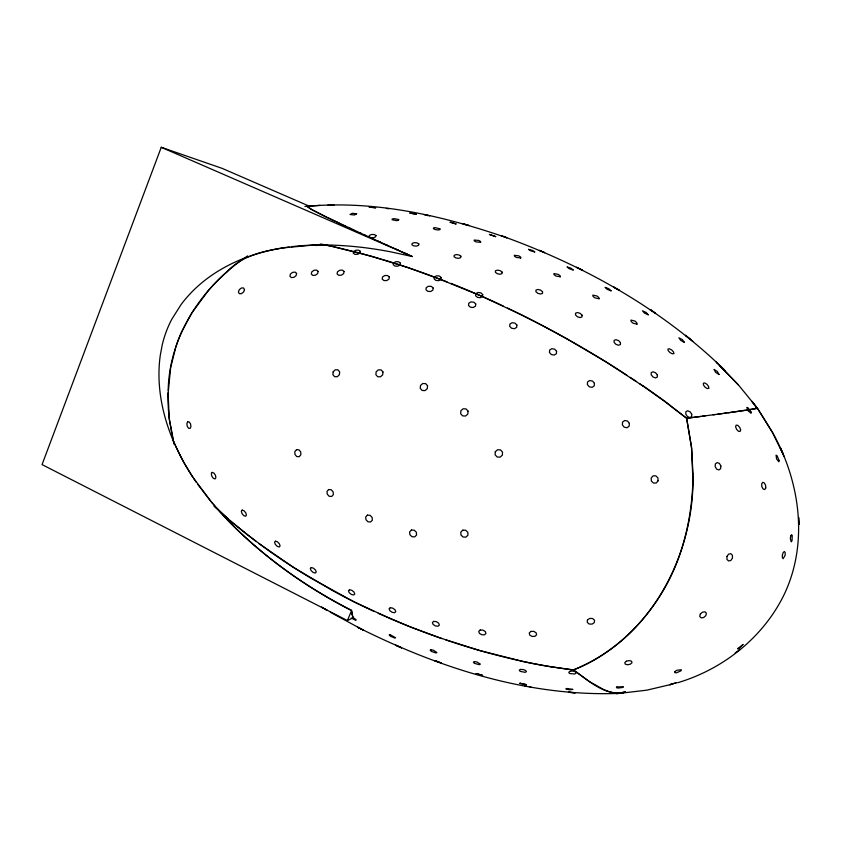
<?xml version="1.0" encoding="UTF-8"?>
<svg xmlns="http://www.w3.org/2000/svg" width="841" height="841" viewBox="0 0 841 841"><rect width="100%" height="100%" fill="white"/><g stroke="black" fill="none" stroke-linecap="round" stroke-linejoin="round"><path stroke-width="1.26" d="M168.095 392.873L169.23 418.482L174.119 444.3M168.179 390.424C169.209 335.475 202.734 285.604 247.685 255.895M320.2 205.362L307.995 206.234C376.684 200.137 445.162 216.211 509.614 238.76C585.515 266.954 657.736 307.312 717.079 362.828L716.364 362.156L738.598 385.115L757.415 408.211L748.501 409.872M310.129 206.55L222.192 168.389L161.262 147.291L42.05 464.6L347.396 620.542L353.041 617.83L352.663 616.485M347.396 620.542L351.58 610.587C305.725 587.029 263.023 556.763 227.165 519.612M739.649 649.82L735.181 652.879M625.546 691.722C605.962 697.588 588.364 680.222 573.383 669.92L552.316 666.945M625.378 691.817L619.649 693.362C529.042 696.958 440.295 668.395 359.98 628.385L357.593 627.239L363.512 630.266L330.397 612.216M423.822 214.539L429.74 215.885M677.573 682.766C723.271 669.173 763.565 637.257 784.401 594.03C808.706 542.424 799.938 480.905 772.448 432.379L757.415 408.211L755.733 408.158L757.415 408.211L772.448 432.379L784.222 456.684M248.862 256.505C225.567 264.778 203.774 278.14 187.375 296.799A124.457 115.112 87.5 0 0 181.12 304.495L171.806 319.223A102.812 94.739 88.3 0 0 162.166 345.199L160.305 355.175A122.502 113.314 88.1 0 0 159.023 370.387C158.308 396.164 164.668 421.74 175.159 445.162M249.766 256.19L258.87 253.257A224.263 209.178 80.7 0 1 282.818 247.895M672.159 684.175L646.897 690.146L619.733 693.352L614.918 693.079A196.899 48.326 54.9 0 1 603.46 689.441L589.52 681.683L573.383 669.92C529.893 664.653 487.191 653.899 445.741 639.896M282.818 247.895L312.999 245.099M747.649 410.009L745.83 410.282M728.064 412.794L756.038 408.621A161.819 1.766 -6.8 0 0 757.405 408.2M743.875 410.566L744.863 410.419M304.905 206.508L307.217 206.192M723.765 413.373L726.656 412.984M729.336 412.616L713.157 414.802M289.315 246.949C267.144 250.408 243.123 254.213 227.175 271.675A186.376 179.112 -32.4 0 0 207.969 291.039L191.832 312.894L181.614 331.932A147.186 142.486 -27.1 0 0 175.811 346.976L170.649 367.696L168.063 394.019A186.576 179.795 -34.4 0 0 169.44 420.174L173.183 440.621L178.975 453.225M717.783 414.182L722.293 413.572M702.193 416.263L705.315 415.843M715.344 414.508L686.624 418.261L669.478 404.994M700.669 416.463L689.746 417.872M688.621 418.019L686.624 418.261L664.274 401.125L639.486 383.591M291.417 246.697C315.018 243.932 338.923 244.668 362.482 247.433A448.095 410.576 65.9 0 1 390.539 251.806L412.321 256.537L404.09 252.857M618.997 693.341L616.19 693.573L623.065 693.121M620.237 693.352L622.487 693.184M314.135 245.067L315.259 245.036M316.395 245.015L317.53 244.994M318.665 244.973L325.467 244.973L331.186 246.171L371.68 256.316L408.116 267.659L447.013 281.819M529.399 686.729L530.839 686.845L530.324 686.571M386.387 208.4L388.868 208.768M308.71 206.371L307.039 206.276L310.466 208.873L321.661 214.739M425.399 215.002L427.848 215.559M520.905 660.952L479.633 650.513L439.338 637.699A535.37 362.776 12.5 0 1 390.739 618.829L353.609 601.609L309.909 577.578A536.001 363.323 12.6 0 1 269.519 551.233L247.002 534.487L229.877 520.463M524.721 685.814L526.865 686.309M503.317 236.447C496.127 234.05 512.106 239.527 504.905 237.13M441.788 638.55L409.945 626.745L378.229 613.331M450.986 283.385L458.986 286.602A482.923 234.828 32.3 0 1 499.354 304.232L503.402 306.135M541.331 251.196C534.046 248.137 550.046 254.886 542.75 251.816M161.262 147.291L412.321 256.537M407.275 254.276L373.099 238.876M396.016 249.241L398.687 250.439M385.567 244.531L388.143 245.698M377.998 241.104L380.489 242.24M369.104 237.057L374.066 239.317M369.662 237.309L356.836 231.433M364.405 234.912L365.961 235.627M359.822 232.81L361.336 233.504M357.047 231.527L324.962 216.379M352.463 229.414L353.903 230.077M374.308 611.544L370.408 609.736A497.115 342.55 12.2 0 1 332.405 590.498L293.667 567.486L259.102 543.685M348.248 227.459L351.044 228.752M344.211 225.567L345.535 226.187M341.614 224.347L342.907 224.957M340.342 223.748L336.631 221.992M335.433 221.425L330.839 219.228M507.438 308.048C548.689 327.822 588.711 350.203 626.997 375.265M329.746 218.702L327.612 217.672M326.707 217.23L312.526 210.029L307.018 206.392M324.111 215.958L322.46 215.138M580.143 269.025L582.498 270.245L576.548 267.28L578.902 268.489M321.546 606.992L323.596 608.19M615.948 288.421L613.573 286.96L619.397 290.334L617.021 288.873M325.11 609.147L327.16 610.356L322.902 607.812M351.307 618.051L355.627 620.248L356.269 619.922L352.852 617.241M314.292 244.542L315.838 245.53L318.497 245.299L320.694 243.985L334.077 246.791L360.484 253.236L387.627 261.046A518.708 247.328 32.1 0 1 434.135 276.899L481.756 296.253L520.19 314.25A518.119 246.96 32.2 0 1 568.106 339.554L605.93 361.84L642.797 385.861M630.193 377.367L636.437 381.53M256.19 541.53L232.799 522.934L214.077 506.314M738.324 384.884L716.364 362.156M228.3 519.107L216.232 507.68M691.68 340.374L692.9 341.467M225.556 517.93L210.786 501.289L197.593 484.153M219.27 511.107L227.932 520.411A429.604 409.304 -67.9 0 0 249.325 540.963A538.986 509.162 -57.9 0 0 351.664 610.387M214.728 505.956L215.485 506.818M213.246 504.211L213.982 505.084M211.764 502.455L212.5 503.339M211.028 501.583L192.578 476.815M196.342 482.377L193.893 478.802M192.694 476.994L183.685 462.151L175.569 446.066M179.417 454.108L179.858 454.992M353.041 617.83L352.253 614.708M352.621 616.316L351.832 612.416M352.19 614.424L351.643 611.092M351.801 612.227L351.685 611.418M642.913 385.735A404.878 206.329 32 0 1 669.604 404.878M552.306 667.05A413.394 296.148 12.7 0 1 520.884 661.058M743.991 410.555A199.254 2.166 -6.8 0 1 729.515 412.595M192.578 476.805A228.079 214.918 -88.2 0 1 179.858 454.992M307.112 206.434A99.164 3.259 22.8 0 1 308.941 206.413M751.055 412.027L751.055 413.257L748.07 410.829L746.85 407.37L748.08 407.864L751.055 412.027M692.963 473.567C695.055 554.377 650.703 639.307 573.383 669.92C590.151 663.36 605.646 653.793 619.491 642.314A194.366 145.062 -76.3 0 0 635.47 627.354C647.948 614.214 658.65 599.412 667.239 583.444A155.038 117.803 -77.2 0 0 677.373 561.241C684.248 543.212 688.705 524.311 691.081 505.178A194.082 144.526 -77 0 0 692.889 480.705L691.691 448.716L686.624 418.261L691.47 446.624L692.963 473.567M726.939 556.469L726.929 559.297L728.537 560.958L730.808 560.495L732.427 558.172L732.448 555.344L730.85 553.683L728.569 554.145L726.939 556.469M620.458 342.613L620.427 344.526L618.555 345.241L615.938 344.337L614.098 342.329L614.13 340.405L616.001 339.701L618.619 340.616L620.458 342.613M582.035 315.165L582.004 316.91L580.09 317.572L577.399 316.763L575.528 314.944L575.57 313.199L577.494 312.547L580.164 313.357L582.035 315.165M782.403 554.955L782.361 557.551L783.15 558.718L785.147 555.27L785.2 552.684L784.411 551.517L783.255 552.453L782.403 554.955M657.347 374.97L657.305 377.104L655.475 377.914L652.931 376.926L651.165 374.718L651.218 372.595L653.047 371.785L655.581 372.773L657.347 374.97M798.635 517.509L798.918 524.511L798.635 517.509M542.54 291.764L542.487 293.372L540.511 294.014L537.788 293.309L535.906 291.68L535.969 290.082L537.946 289.451L540.658 290.145L542.54 291.764M691.722 414.214L691.628 416.589L689.841 417.556L687.412 416.526L685.783 414.119L685.888 411.743L687.675 410.786L690.093 411.817L691.722 414.214M495.275 451.796L495.128 454.792L497.147 457.01L500.153 457.147L502.371 455.118L502.519 452.111L500.49 449.893L497.494 449.767L495.275 451.796M439.927 228.91L439.875 229.698L437.961 229.961L435.291 229.551L433.441 228.699L433.504 227.911L435.428 227.648L439.927 228.91M468.027 411.102L467.838 414.045L465.599 416.022L462.624 415.885L460.668 413.709L460.868 410.765L463.097 408.789L466.072 408.926L468.027 411.102M502.14 272.116L502.035 273.598L500.017 274.261L497.262 273.703L495.391 272.263L495.496 270.781L497.515 270.129L500.258 270.676L502.14 272.116M594.429 383.296L594.24 385.893L592.096 387.344L589.247 386.786L587.365 384.558L587.554 381.961L589.709 380.521L592.548 381.068L594.429 383.296M629.362 423.37L629.163 426.145L627.029 427.743L624.211 427.207L622.361 424.873L622.571 422.087L624.705 420.5L627.512 421.026L629.362 423.37M427.533 385.735L427.302 388.616L425.083 390.592L422.171 390.487L420.269 388.374L420.5 385.493L422.718 383.528L425.63 383.622L427.533 385.735M556.574 351.275L556.385 353.704L554.208 355.07L551.339 354.566L549.446 352.474L549.646 350.045L551.822 348.689L554.682 349.194L556.574 351.275M333.141 371.827L332.899 374.676L334.623 376.694L337.325 376.705L339.407 374.697L339.648 371.848L337.914 369.83L335.223 369.819L333.141 371.827M382.96 371.943L382.708 374.802L380.531 376.779L377.704 376.736L375.895 374.687L376.148 371.838L378.313 369.861L381.141 369.903L382.96 371.943M587.438 619.996L587.228 622.319L589.163 624.022L592.096 624.117L594.324 622.55L594.545 620.227L592.611 618.513L589.667 618.419L587.438 619.996M720.874 465.977L720.632 468.689L718.855 469.982L716.585 469.099L715.155 466.566L715.397 463.854L717.184 462.571L719.454 463.454L720.874 465.977M516.889 325.068L516.668 327.359L514.482 328.684L511.591 328.253L509.709 326.329L509.93 324.027L512.127 322.713L515.007 323.144L516.889 325.068M460.868 256.221L460.71 257.619L458.639 258.334L455.875 257.935L454.024 256.673L454.193 255.275L456.264 254.571L459.018 254.96L460.868 256.221M482.692 294.539L482.471 296.558L480.285 297.725L477.425 297.357L475.564 295.664L475.796 293.646L477.982 292.489L480.831 292.857L482.692 294.539M475.733 303.979L475.48 306.177L473.262 307.501L470.371 307.186L468.511 305.42L468.773 303.233L471.002 301.908L473.872 302.213L475.733 303.979M433.178 288.021L432.873 290.134L430.634 291.512L427.764 291.333L425.966 289.714L426.271 287.601L428.511 286.234L431.37 286.403L433.178 288.021M441.241 277.551L440.968 279.464L438.76 280.663L435.911 280.431L434.103 278.918L434.387 276.994L436.595 275.806L439.433 276.027L441.241 277.551M674.881 671.56L674.724 672.611L676.49 672.8L681.115 670.75L681.284 669.709L676.868 670.277L674.881 671.56M790.74 535.948L790.33 538.597L791.265 541.856L792.054 540.563L792.243 535.486L791.528 534.666L790.74 535.948M418.818 243.964L418.597 245.309L416.474 246.108L413.709 245.887L411.922 244.773L412.153 243.427L414.266 242.639L417.031 242.86L418.818 243.964M779.081 460.511L778.861 461.825L776.579 458.955L776.085 455.139L777.116 455.79L779.081 460.511M398.666 219.543L398.539 220.279L396.563 220.647L392.095 219.732L392.232 218.996L394.219 218.639L398.666 219.543M389.33 277.036L388.973 279.128L386.723 280.579L383.916 280.547L382.192 279.044L382.56 276.962L384.8 275.512L387.606 275.543L389.33 277.036M400.369 263.138L400.043 264.957L397.814 266.187L395.007 266.103L393.262 264.747L393.609 262.918L395.817 261.698L398.623 261.782L400.369 263.138M738.02 648.39L737.872 649.094L739.271 648.432L743.139 644.427L738.02 648.39M344.064 271.517L343.633 273.619L341.404 275.186L338.681 275.301L337.062 273.903L337.504 271.801L339.732 270.245L342.445 270.119L344.064 271.517M318.129 271.433L317.667 273.567L315.459 275.217L312.82 275.417L311.286 274.05L311.759 271.927L313.956 270.276L316.594 270.077L318.129 271.433M360.274 251.322L359.885 253.046L357.667 254.308L354.923 254.371L353.262 253.194L353.662 251.47L355.88 250.208L358.613 250.145L360.274 251.322M296.6 273.441L296.106 275.617L293.94 277.341L291.375 277.604L289.914 276.258L290.418 274.092L292.584 272.368L295.138 272.095L296.6 273.441M375.959 235.491L375.654 236.815L373.499 237.73L370.765 237.688L369.052 236.731L369.367 235.406L371.522 234.502L374.245 234.534L375.959 235.491M700.301 614.088L699.744 616.464L701.142 617.883L703.654 617.536L705.83 615.612L706.387 613.247L705 611.806L702.477 612.164L700.301 614.088M356.637 213.803L354.387 215.012L350.024 214.497L352.284 213.299L356.637 213.803M740.648 429.888L740.08 431.475L738.366 431.202L736.506 429.225L735.602 426.702L736.169 425.125L737.883 425.399L739.733 427.375L740.648 429.888M244.5 289.63L243.606 292.006L241.451 293.677L239.296 293.688L238.402 292.016L239.296 289.651L241.451 287.979L243.606 287.969L244.5 289.63M187.617 421.877L186.86 423.748L187.291 426.419L188.657 428.332L190.171 428.363L190.939 426.482L190.508 423.811L189.13 421.898L187.617 421.877M616.863 686.939L616.4 687.654L617.988 688.075L622.96 687.412L623.433 686.708L616.863 686.939M212.184 472.4L211.322 473.693L211.795 476.132L213.33 478.298L215.023 478.928L215.895 477.635L215.422 475.186L213.887 473.02L212.184 472.4M765.752 488.011L764.721 489.546L763.092 488.978L761.83 486.624L761.683 483.88L762.724 482.356L764.343 482.934L765.594 485.278L765.752 488.011M242.176 510.109L241.325 511.254L241.966 513.525L243.722 515.607L245.561 516.279L246.424 515.144L245.793 512.863L244.027 510.781L242.176 510.109M658.093 480.81L656.285 482.986L653.499 483.081L651.376 481.041L651.165 478.066L652.984 475.89L655.77 475.806L657.883 477.846L658.093 480.81M275.449 541.173L274.555 542.224L275.291 544.358L277.215 546.324L279.212 546.986L280.106 545.946L279.38 543.812L277.446 541.825L275.449 541.173M296.526 449.651L294.855 451.543L294.928 454.392L296.705 456.537L299.154 456.716L300.826 454.834L300.752 451.974L298.975 449.83L296.526 449.651M328.684 489.536L327.033 491.354L327.223 494.14L329.146 496.264L331.68 496.484L333.33 494.676L333.141 491.88L331.217 489.746L328.684 489.536M367.422 515.123L365.709 516.931L365.94 519.685L367.969 521.777L370.618 521.977L372.342 520.169L372.111 517.415L370.072 515.323L367.422 515.123M311.265 567.549L310.308 568.558L311.086 570.587L313.146 572.448L315.291 573.057L316.258 572.059L315.48 570.019L313.409 568.159L311.265 567.549M411.459 530.04L409.641 531.89L409.851 534.655L411.964 536.716L414.739 536.863L416.558 535.013L416.358 532.248L414.245 530.187L411.459 530.04M462.781 530.166L460.805 532.122L460.931 534.96L463.065 537.021L465.977 537.105L467.953 535.16L467.838 532.321L465.693 530.25L462.781 530.166M349.499 589.772L348.437 590.792L349.236 592.737L351.412 594.471L353.704 594.997L354.765 593.988L353.977 592.043L351.79 590.287L349.499 589.772M390.277 607.728L389.099 608.8L389.877 610.692L392.137 612.322L394.587 612.711L395.775 611.659L394.997 609.746L392.726 608.127L390.277 607.728M530.902 631.444L529.231 632.968L529.714 635.039L532.059 636.437L534.908 636.353L536.59 634.839L536.116 632.768L533.762 631.36L530.902 631.444M626.408 661.184L624.779 662.655L625.262 664.148L627.586 664.768L630.382 664.169L632.012 662.697L631.538 661.215L629.215 660.584L626.408 661.184M433.725 621.373L432.4 622.529L433.115 624.432L435.449 625.956L438.035 626.219L439.359 625.063L438.645 623.16L436.311 621.625L433.725 621.373M480.222 630.025L478.739 631.328L479.359 633.284L481.725 634.724L484.448 634.829L485.93 633.525L485.32 631.58L482.955 630.13L480.222 630.025M570.156 671.255L568.768 672.274L569.536 673.504L574.718 674.019L576.117 673.01L575.36 671.77L572.889 671.044L570.156 671.255M670.245 684.448L669.762 684.795L676.406 682.755L670.245 684.448M520.453 669.447L519.254 670.203L520.169 671.36L525.247 672.348L526.445 671.591L525.551 670.424L523.06 669.541L520.453 669.447M474.419 661.636L473.388 662.214L474.398 663.349L479.317 664.695L480.358 664.117L476.889 661.951L474.419 661.636M431.055 649.736L430.171 650.198L431.254 651.333L435.995 652.984L436.889 652.532L433.399 650.23L431.055 649.736M389.909 634.598L389.162 634.976L390.287 636.153L394.828 638.077L395.585 637.709L389.909 634.598M566.823 688.495L565.793 688.863L569.378 689.767L572.921 689.42L566.823 688.495M708.721 388.311L707.26 388.595L705.073 387.217L703.454 384.989L703.36 383.233L704.821 382.96L706.997 384.337L708.616 386.555L708.721 388.311M520.348 683.218L519.475 683.386L526.413 684.658L520.348 683.218M673.757 353.577L672.222 353.777L669.888 352.516L668.132 350.539L667.975 349.015L669.52 348.836L671.843 350.087L673.599 352.053L673.757 353.577M334.024 205.299L327.769 205.351L334.024 205.299M480.6 242.313L476.09 241.924L474.208 240.904L474.208 240.053L478.708 240.442L480.579 241.451L480.6 242.313M636.984 324.142L632.937 323.154L631.097 321.399L630.939 320.064L634.976 321.052L636.816 322.807L636.984 324.142M520.726 257.987L516.321 257.399L514.419 256.211L514.356 255.275L518.76 255.864L520.653 257.052L520.726 257.987M599.023 298.744L594.839 297.861L592.968 296.305L592.821 295.117L597.005 296.011L598.876 297.556L599.023 298.744M560.232 276.784L555.922 276.027L554.03 274.65L553.914 273.609L558.214 274.366L560.106 275.732L560.232 276.784M476.721 673.567L475.985 673.599L482.692 675.428L476.721 673.567M462.949 223.748L468.805 225.483L462.949 223.748M375.622 207.78L369.304 207.117L375.622 207.78M569.914 692.332L568.474 692.29L575.265 692.889L569.914 692.332M416.263 214.276L409.935 213.036L416.263 214.276M435.302 660.732L434.702 660.679L441.157 662.95L435.302 660.732M451.68 222.423L449.956 222.276L456.221 224.021L451.68 222.423M495.696 236.626L489.451 234.429L495.696 236.626M534.687 251.943L530.618 250.807L528.484 249.314L532.542 250.45L534.687 251.943M573.173 269.982L569.22 268.678L567.044 266.912L570.976 268.216L573.173 269.982M611.071 290.828L607.265 289.388L605.068 287.338L608.863 288.778L611.071 290.828M395.775 645.257L401.483 647.812L395.775 645.257M648.222 314.786L644.5 313.125L642.44 310.802L646.161 312.463L648.222 314.786M684.374 342.35L680.821 340.489L678.887 337.84L682.45 339.69L684.374 342.35M719.013 374.497L715.67 372.405L713.988 369.367L717.32 371.47L719.013 374.497M651.123 310.182L649.967 309.499L655.612 313.325L651.123 310.182M690.892 339.711L685.52 335.38L690.892 339.711M724.753 370.366L719.801 365.457L724.753 370.366M756.248 407.107L752.054 401.483L756.248 407.107M783.202 454.151L780.332 447.717L783.202 454.151"/></g></svg>
